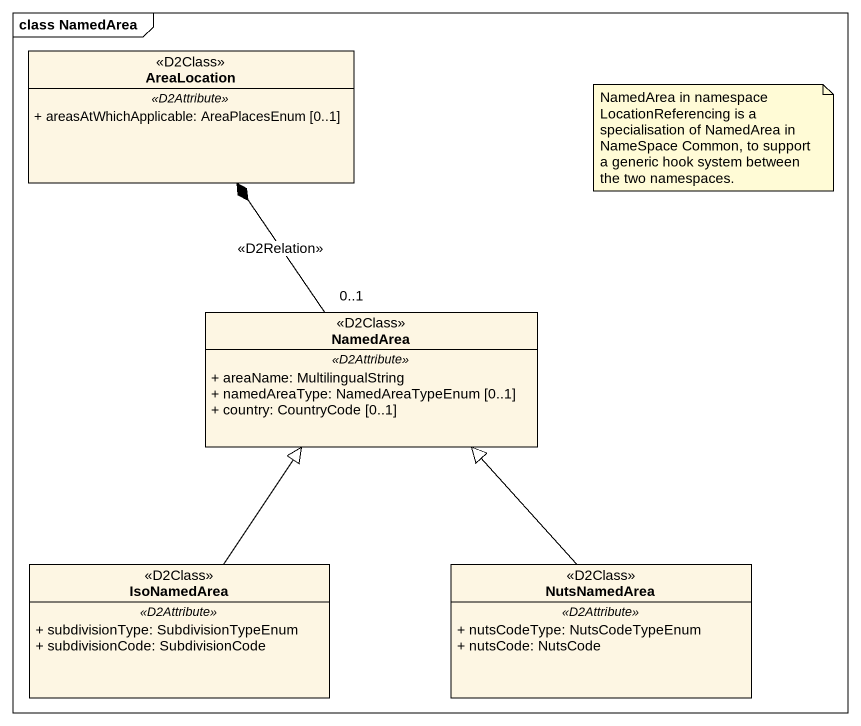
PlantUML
@startuml
mainframe class NamedArea
hide circle
hide empty members
skinparam classAttributeIconSize 0
class AreaLocation <<D2Class>> {
  .. <<D2Attribute>> ..
  + areasAtWhichApplicable: AreaPlacesEnum [0..1]
}
class NamedArea <<D2Class>> {
  .. <<D2Attribute>> ..
  + areaName: MultilingualString
  + namedAreaType: NamedAreaTypeEnum [0..1]
  + country: CountryCode [0..1]
}
class IsoNamedArea <<D2Class>> {
  .. <<D2Attribute>> ..
  + subdivisionType: SubdivisionTypeEnum
  + subdivisionCode: SubdivisionCode
}
class NutsNamedArea <<D2Class>> {
  .. <<D2Attribute>> ..
  + nutsCodeType: NutsCodeTypeEnum
  + nutsCode: NutsCode
}
NamedArea "0..1" -up-* AreaLocation : <<D2Relation>>
IsoNamedArea -up-|> NamedArea
NutsNamedArea -up-|> NamedArea
note as N1
  NamedArea in namespace LocationReferencing is a specialisation of NamedArea in NameSpace Common, to support a generic hook system between the two namespaces.
end note
@enduml
